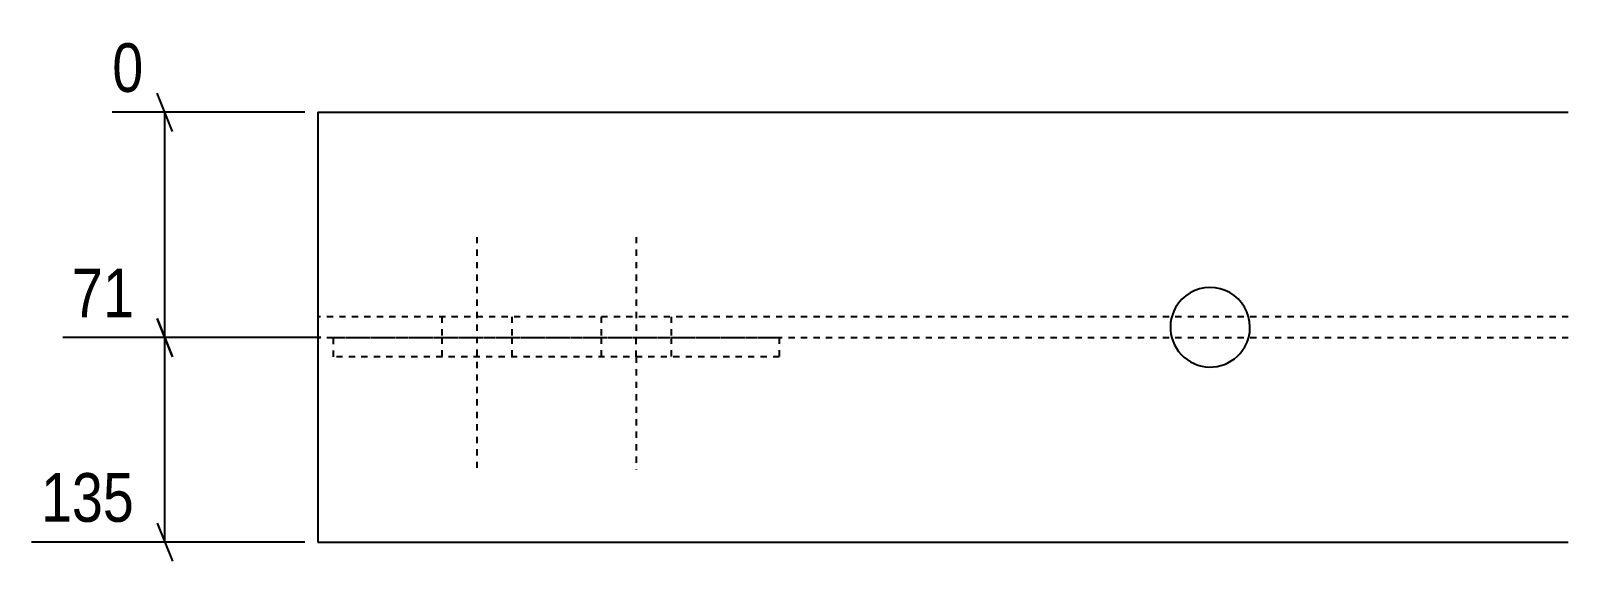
# Model space of a CAD drawing. Header units: millimetres. Extents: x 9 to 27154, y 6 to 1824.
# Drawn here: x 12048.4 to 12531.4, y 29.6 to 196.2 of the extents above; entities that cross this region are included whole.
import ezdxf

# ---------------------------------------------------------------- set-up
doc = ezdxf.new("R2010")
doc.units = ezdxf.units.MM
doc.linetypes.add('DXK_LINE_DOT2', pattern=[3.9198, 1.9599, -1.9599])
doc.layers.add('MÅLSÆTNING', color=7, linetype='Continuous')
doc.layers.add('STÅL', color=7, linetype='Continuous')
doc.styles.add('Arial Narrow', font='ARIALN.TTF', dxfattribs={"height": 0.2})

msp = doc.modelspace()

# ---------------------------------------------------------------- linework, layer by layer
at = {"layer": 'MÅLSÆTNING', "color": 7, "linetype": 'Continuous'}
for p, q in [((12092.94, 164.6), (12088.14, 176.6)), ((12134.54, 170.6), (12073.99, 170.6)), ((12090.54, 99.82), (12090.54, 170.6)), ((12092.94, 93.82), (12088.14, 105.82)), ((12088.14, 105.82), (12092.94, 93.82)), ((12139.54, 99.82), (12058.41, 99.82)), ((12139.54, 99.82), (12058.41, 99.82)), ((12090.54, 35.6), (12090.54, 99.82)), ((12088.14, 41.6), (12092.94, 29.6)), ((12134.54, 35.6), (12048.66, 35.6))]:
    msp.add_line(p, q, dxfattribs=at)
at = {"layer": 'STÅL', "color": 2, "linetype": 'Continuous'}
for p, q in [((12138.54, 170.6), (12138.54, 35.6)), ((12138.54, 170.6), (12531.43, 170.6)), ((12138.54, 35.6), (12531.43, 35.6))]:
    msp.add_line(p, q, dxfattribs=at)
at = {"layer": 'STÅL', "color": 96, "linetype": 'DXK_LINE_DOT2'}
for p, q in [((12188.54, 131.41), (12188.54, 58.41)), ((12238.54, 131.41), (12238.54, 99.82)), ((12177.54, 106.4), (12177.54, 99.8)), ((12199.54, 106.4), (12199.54, 99.8)), ((12227.54, 106.4), (12227.54, 99.8)), ((12249.54, 106.4), (12249.54, 99.8)), ((12177.54, 99.8), (12177.54, 93.82)), ((12199.54, 99.8), (12199.54, 93.82)), ((12227.54, 99.8), (12227.54, 93.82)), ((12249.54, 99.8), (12249.54, 93.82)), ((12238.54, 93.82), (12238.54, 58.41))]:
    msp.add_line(p, q, dxfattribs=at)
at = {"layer": 'STÅL', "color": 7, "linetype": 'DXK_LINE_DOT2'}
for p, q in [((12531.43, 106.4), (12138.54, 106.4)), ((12531.43, 99.8), (12138.54, 99.8)), ((12143.54, 93.82), (12143.54, 99.82)), ((12143.54, 99.82), (12283.54, 99.82)), ((12238.54, 93.82), (12238.54, 99.82)), ((12283.54, 99.82), (12283.54, 93.82)), ((12283.54, 93.82), (12143.54, 93.82))]:
    msp.add_line(p, q, dxfattribs=at)
at = {"layer": 'STÅL', "color": 2, "linetype": 'Continuous'}
for start, end in [(330.3737, 150.3737), (150.3737, 330.3737)]:
    msp.add_arc((12418.93, 103.1), 12.5, start, end, dxfattribs=at)

# ---------------------------------------------------------------- wipeouts: each hides what was drawn before it
at = {"color": 0, "linetype": 'Continuous'}
for points in [[(12084.03, 103.02), (12084.03, 125.42), (12058.13, 125.42), (12058.13, 103.02)], [(12084.03, 38.8), (12084.03, 61.2), (12048.38, 61.2), (12048.38, 38.8)]]:
    msp.add_wipeout(points, dxfattribs=at).dxf.layer = 'MÅLSÆTNING'

# ---------------------------------------------------------------- next in the draw order: texts
at = {"layer": 'MÅLSÆTNING', "color": 3, "linetype": 'Continuous', "style": 'Arial Narrow'}
for s, p in [('71', (12061.33, 106.22)), ('135', (12051.58, 42))]:
    msp.add_text(s, height=15.271, dxfattribs=at).set_placement(p)

# ---------------------------------------------------------------- next in the draw order: wipeouts: each hides what was drawn before it
at = {"color": 0, "linetype": 'Continuous'}
msp.add_wipeout([(12086.94, 173.8), (12086.94, 196.2), (12070.79, 196.2), (12070.79, 173.8)], dxfattribs=at).dxf.layer = 'MÅLSÆTNING'

# ---------------------------------------------------------------- next in the draw order: texts
at = {"layer": 'MÅLSÆTNING', "color": 3, "linetype": 'Continuous', "style": 'Arial Narrow'}
msp.add_text('0', height=15.27, dxfattribs=at).set_placement((12073.99, 177))

doc.saveas('drawing.dxf')
